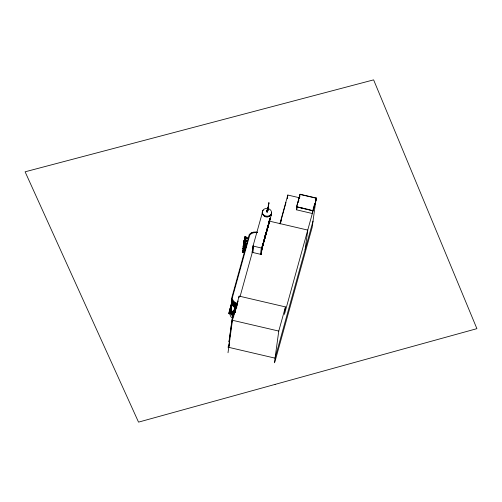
<?xml version="1.0" encoding="UTF-8"?>
<svg xmlns="http://www.w3.org/2000/svg" width="502" height="502" viewBox="0 0 502 502"><rect width="100%" height="100%" fill="white"/><g stroke="black" fill="none" stroke-linecap="round" stroke-linejoin="round"><path stroke-width="0.75" d="M237.295 304.639L236.166 304.375L236.16 304.733L237.226 304.984M244.273 252.079L244.267 252.625L246.294 237.371L248.835 237.967M246.294 237.371C247.097 239.278 243.652 239.197 244.436 237.459C246.865 236.749 244.436 240.069 245.076 237.044M267.717 209.61L267.353 212.013L267.742 209.353M268.677 202.902L269.016 203.021L268.677 202.902L267.629 210.445M269.618 221.507L269.781 220.171M270.051 218.201L261.272 250.856M230.073 313.995L228.994 313.737L229.339 311.227L232.2 300.711M233.148 316.097A7.053 5.861 7.8 0 1 230.148 311.61L230.242 311.108L230.794 311.24L230.751 311.554L229.339 311.227M234.484 313.399A7.053 5.861 7.8 0 1 230.82 308.542L231.591 302.907L232.2 302.957L232.439 301.42M232.15 301.859L231.824 301.784L231.987 300.572L232.319 300.648M231.824 301.784L232.25 299.851M232.081 300.447L232.144 300.02M232.144 300.635L232.206 300.146M235.595 306.948L233.468 305.31L232.25 302.574L231.899 302.932A6.576 5.466 7.8 0 0 234.44 307.017M231.334 310.431L231.165 311.78L231.071 311.215M232.244 303.905L232.376 301.639M234.936 306.998L233.028 305.178L232.514 303.685M231.61 311.253L231.428 312.558M232.526 304.727L232.74 302.988M232.777 302.894L232.84 302.248M232.708 304.639L232.759 304.256M232.162 311.472L231.893 313.436M232.997 305.592L233.204 303.867L232.652 302.618M233.417 305.693L233.468 305.31M232.777 312.225L232.508 314.189M233.612 306.339L233.819 304.614M233.863 304.513L233.919 303.873M313.016 221.15L275.058 358.146L228.159 347.208L228.215 346.813L228.799 346.951L229.634 343.939M233.869 306.17L233.919 305.793M228.008 352.749L232.451 320.27L239.147 296.117L285.456 306.917L284.433 314.384L316.593 198.095L300.083 194.249L296.594 206.83L313.079 210.871L316.593 198.095M233.273 314.886L233.599 312.244M234.352 307.011L234.553 305.291L233.229 303.892M234.145 313.091L234.127 310.18C235.563 311.052 235.124 309.728 234.076 310.041L233.982 310.38L234.497 310.305M234.415 307.782L234.898 307.531L234.415 307.782L234.666 306.295L235.382 307.481L234.961 306.728L235.124 306.239L235.538 306.333L235.03 306.578L235.281 305.09L235.695 305.185L235.444 306.678M233.631 314.265L233.882 312.777L233.788 313.116M235.457 309.389L234.321 309.125L234.572 307.632L235.683 307.895L235.451 308.887L234.804 308.736L234.955 307.977L235.651 308.14L235.451 308.887M233.562 315.695L233.869 313.443L232.144 319.674L229.263 340.689L229.646 339.308M233.869 314.334L234.183 312.049L235.306 312.313M242.811 249.011L243.012 248.07L242.811 249.011L243.445 249.155L243.269 250.454L243.89 250.598L244.028 250.084L243.407 249.94L243.589 248.647L243.445 249.155M245.039 242.805L245.183 242.297L245.767 242.435L245.629 242.943L245.039 242.805L245.171 241.864L244.286 242.629L243.702 242.497L244.079 240.263L244.662 240.402M234.29 311.767L233.97 311.328L233.876 311.667L234.29 311.767L234.39 311.309L235.193 311.974L234.829 311.372L235.174 311.209M234.384 311.083C234.861 311.002 234.986 310.769 234.509 310.512M234.804 307.877L234.892 307.243L235.702 308.084M242.46 252.205L242.51 251.809L243.583 252.06L243.727 251.552L242.654 251.301L242.46 252.205L244.154 252.6L244.298 252.086M242.598 251.69L242.654 251.301M244.844 248.936L245.214 246.545L244.7 249.45L244.066 249.299L243.821 250.862L242.855 250.636L242.711 251.144L243.677 251.37L242.723 250.485L244.392 250.874L244.154 252.6M245.365 244.38L245.227 244.888L243.526 244.493L243.721 243.595L244.8 243.846M243.746 243.15L243.796 242.78L245.459 243.169L245.603 242.661L243.934 242.271L243.746 243.15L244.75 243.665L243.784 243.439L243.526 244.493M243.702 242.497L244.079 240.263M234.108 313.875L234.202 313.537A7.053 5.861 7.8 0 1 230.55 308.674L231.629 304.601M235.488 309.125L234.804 308.736M234.773 308.962L234.861 308.316L235.557 308.479M242.711 251.144L243.583 252.06M242.811 250.347L242.868 249.977L244.53 250.366L244.392 250.874M243.884 242.635L243.934 242.271M235.382 307.481L235.563 306.502L235.953 306.596L235.469 306.847M235.476 307.136L235.563 306.502M245.629 242.943L246.005 240.709L245.422 240.577L244.392 241.864L244.995 238.456L244.524 240.91L243.934 240.772M235.601 307.161L235.72 306.013L234.585 305.316M235.821 305.272L235.771 305.9L236.379 306.164M235.589 308.234L234.898 308.391M235.105 312.426L233.882 311.849M235.344 310.7L236.166 304.375M245.246 240.828L245.622 238.601L245.246 240.828L244.618 240.684M244.838 248.779L244.217 248.628L244.405 247.26L243.815 247.354L244.355 247.605L244.712 246.237M244.825 244.487L245.208 246.896L244.825 244.487L244.148 244.33L243.012 246.388L244.512 246.444L244.499 247.097L243.978 246.714M238.946 297.611L239.147 296.117M262.508 245.453L261.203 254.451L252.155 252.337L253.021 246.049L262.402 212.528M253.133 245.767L252.155 252.337M252.468 251.822L252.77 249.607M252.87 252.506L253.705 246.413M256.478 232.47A7.053 5.861 7.8 0 1 257.231 232.646L257.275 232.332A7.053 5.861 7.8 0 0 249.224 234.66L231.535 298.652A7.053 5.861 7.8 0 0 237.396 304.231M261.322 248.189L260.488 254.282L260.645 253.73L261.36 253.893M261.755 249.337L262.069 247.053M267.19 211.976L268.407 207.884L267.83 207.997L266.901 211.913L267.077 210.495M261.203 254.451L262.395 245.491M267.44 209.66L267.528 208.87L267.208 209.918M262.314 247.693L262.628 245.409M267.641 208.801C267.359 207.332 269.197 207.797 268.231 208.939L267.641 208.801C267.139 207.301 269.279 207.364 268.269 208.663L267.679 208.531M262.54 246.896L262.954 243.846M262.759 246.093L263.073 243.809M262.979 245.29L263.506 241.481M263.205 244.487L263.619 241.443M269.016 203.021L267.798 209.466M263.424 243.69L263.945 239.881M267.792 210.043L267.955 209.208M263.65 242.886L264.065 239.843M264.09 241.28L264.51 238.237M264.316 240.483L264.629 238.199M264.535 239.68L265.056 235.871M264.761 238.877L265.382 234.308M264.981 238.073L265.395 235.03M265.2 237.277L265.514 234.992M265.426 236.473L265.633 234.949M265.646 235.67L266.066 232.627M265.872 234.867L266.493 230.299M266.091 234.07L266.506 231.02M266.311 233.267L266.625 230.983M266.537 232.464L266.951 229.42M266.757 231.667L267.07 229.376M266.982 230.864L267.503 227.055M267.202 230.06L267.616 227.017M267.422 229.257L267.942 225.454M267.648 228.46L268.062 225.411M267.867 227.657L268.388 223.848M268.093 226.854L268.507 223.81M268.313 226.051L268.626 223.767M268.532 225.254L269.053 221.445M268.758 224.45L269.379 219.882M268.978 223.647L269.499 219.838M269.197 222.844L269.618 219.801M269.43 222.016L269.643 220.491M269.549 221.997L270.089 218.063M261.831 249.092L271.237 215.069L270.522 214.906L271.199 215.345L271.325 214.818A4.687 3.897 7.8 0 0 271.356 213.796M287.307 198.817L287.822 195.046L299.123 197.681M274.425 362.777L278.767 331.069L285.456 306.917M312.796 210.482L312.382 213.519L296.6 209.842L297.015 206.805M296.569 207.019L300.083 194.249M305.109 249.695L307.789 230.092L270.371 221.363M266.744 211.875C267.604 207.012 269.248 206.309 267.353 212.013M266.901 211.913L267.139 210.212M267.177 210.457L267.315 209.867M245.71 237.779L244.399 237.32C244.436 235.545 247.354 236.85 246.212 238.105M243.784 243.439L243.922 242.93L243.734 243.79L244.656 244.355L243.583 244.104M244.392 241.864L245.422 240.577M244.286 242.629L244.43 242.121L243.84 241.983M242.861 248.314L243.583 247.222L242.861 248.314L243.564 248.477L244.311 247.932M243.012 246.388L244.148 244.33M243.665 246.538L243.809 246.024L243.156 245.873M242.673 250.856L242.868 249.977M243.985 245.936L244.129 245.422L244.568 245.528L244.43 246.036L243.985 245.936L244.292 245.371L244.43 246.036M243.89 247.185L244.035 246.67M243.269 250.454L243.407 249.94M246.005 240.709L245.861 241.224L245.283 241.085M244.217 248.628L244.355 248.12L244.982 248.264M243.633 251.722L243.771 251.213M232.175 301.2L229.213 312.112L230.299 312.363M232.351 301.093L229.157 312.551L230.236 312.802M232.2 301.777L229.031 313.436L230.117 313.687M228.994 313.737L230.65 307.757M231.064 306.264L232.1 302.524M232.25 302.574L232.652 301.125M230.82 308.548L231.648 305.555M230.864 308.868L230.192 311.29A7.053 5.861 7.8 0 0 233.85 316.147M230.148 311.61L231.234 307.688M231.083 308.918L230.418 311.478A7.053 5.861 7.8 0 0 233.424 315.965M230.794 311.24L231.209 309.747M234.666 306.295L234.961 306.728M234.572 307.632L234.478 307.977L235.576 308.31M235.281 305.09L235.187 305.429L235.695 305.185M234.321 309.125L234.415 308.78M234.127 310.18L234.032 310.525L235.2 311.02M236.178 304.639C235.595 302.009 234.334 306.408 235.896 304.281C234.026 303.271 235.407 306.797 236.222 304.733C234.403 304.701 236.486 303.741 235.802 304.62C234.861 303.917 235.494 305.925 236.222 304.733M233.844 312.131L233.976 311.51L235.237 311.798M233.982 310.38L234.735 309.012L235.187 309.119L235.438 310.725M234.403 310.481L234.591 309.966M234.616 310.079L234.917 309.364L235.005 309.809M234.183 312.049L231.968 320.044L228.95 342.082L229.753 339.176M234.917 309.364L234.911 310.148M235.306 307.99L235.796 307.745M234.748 310.958L234.848 310.619M234.967 310.418L235.061 310.079M234.923 312.225L237.797 301.859M235.011 312.075L237.622 302.656M240.201 296.086L252.261 252.569M228.159 347.208L229.621 341.95M261.818 247.643L262.929 243.395M264.322 238.619L265.433 234.371M266.405 231.102L267.93 225.348M268.903 222.079L269.944 218.32M262.377 245.88L264.46 238.362M264.88 236.856L266.964 229.339M267.378 227.833L268.005 225.58M268.419 224.074L269.461 220.315M261.824 248.371L269.95 219.041M261.322 251.276L269.681 221.012M279.909 223.591L287.822 195.046M280.103 223.942L285.989 202.482M280.743 222.254L281.365 220.02M298.263 202.312L298.885 200.066M299.299 198.572L299.92 196.326M296.6 209.842L296.952 208.562M313.003 209.736L314.666 203.749M315.494 200.75L316.116 198.503L312.169 227.324L274.839 362.061M234.076 310.041L234.735 309.012M244.399 237.32C245.924 235.902 246.921 239.492 248.691 238.475M243.702 247.969L244.11 247.517M246.118 238.18L245.698 238.318M244.292 237.967L244.857 237.954M235.896 304.281L236.273 304.294M244.179 246.3L243.376 246.451L243.752 247.197M237.565 303.453L237.364 303.409A7.053 5.861 7.8 0 1 232.263 298.012L249.651 235.25L251.144 233.825A7.047 5.855 7.8 0 1 256.949 232.74M300.052 194.443L316.567 198.29M298.521 207.157L305.285 208.732M306.785 209.083L309.79 209.786M296.594 206.83L313.104 210.677M267.447 210.225L268.037 210.357M267.409 210.495L267.999 210.633M244.857 238.965L245.478 239.109M245.88 240.358L247.787 240.797M245.873 240.897L247.681 241.318M245.472 243.338L247.379 243.784M245.465 243.884L246.67 244.16M261.467 247.712L262.182 247.875M253.021 246.049L262.069 248.157M244.003 244.844L244.687 245.001M245.064 246.325L246.338 246.62M244.568 246.752L246.262 247.147M245.076 247.053C244.455 246.294 242.34 246.896 243.614 247.706M243.639 248.22L244.901 248.515M242.868 248.584L244.763 249.023M237.998 301.118L238.387 301.206M231.974 301.231L232.3 301.307M235.884 306.722L236.957 306.973M234.836 308.498L235.482 308.648M234.867 308.617L235.582 308.786M231.196 308.303L230.864 308.228A7.053 5.861 7.8 0 0 233.869 312.715M234.641 309.351L235.093 309.458M234.823 311.529L235.294 311.635M233.938 311.792L234.359 311.886M229.276 311.667L230.355 311.924M229.094 312.991L230.18 313.248M232.451 320.27L278.767 331.069M234.817 310.343L235.193 310.5M245.265 238.262L244.436 237.459M235.752 306.032L236.36 306.295M235.777 304.896L236.128 305.072M235.739 305.881L234.603 305.185L234.654 304.551L235.218 304.94M234.572 305.16L233.242 303.76M233.361 302.737L233.75 303.252M232.991 302.58L233.311 303.12M232.903 303.189L233.223 303.729M232.74 302.009L232.57 301.426L232.639 302.75M232.288 303.484L232.457 304.068M269.474 220.303L269.643 221.156M269.405 220.798L269.574 221.646M234.258 313.21A7.053 5.861 7.8 0 1 230.594 308.36M236.549 305.856A6.576 5.466 7.8 0 1 232.263 301.457M235.959 305.229A6.576 5.466 7.8 0 1 234.252 304.174M233.775 303.735A6.576 5.466 7.8 0 1 232.47 301.646M234.497 306.634A6.576 5.466 7.8 0 1 231.949 302.549M234.597 307.393A7.053 5.861 7.8 0 1 231.591 302.907M237.032 305.869A7.053 5.861 7.8 0 1 231.924 300.466M233.806 315.25A6.451 5.365 7.8 0 1 231.158 311.742M233.468 315.645A7.053 5.861 7.8 0 1 230.462 311.158L230.035 314.271A7.053 5.861 7.8 0 0 232.426 318.331M256.61 232.181A7.223 5.999 7.8 0 1 257.382 232.144M271.519 212.622A4.687 3.897 7.8 0 1 265.552 216.531A4.687 3.897 7.8 0 1 263.236 210.238M269.969 215.364A3.577 2.974 7.8 0 1 266.618 216.996A3.577 2.974 7.8 0 1 263.381 214.95M237.44 303.911A7.053 5.861 7.8 0 1 231.579 298.339M250.667 233.549A7.053 5.861 7.8 0 1 251.954 232.872M252.657 232.633A7.053 5.861 7.8 0 1 253.397 232.457M275.102 384.394L138.533 422.132L25.1 171.809L373.62 79.868L476.9 328.659L275.102 384.394M264.008 215.239A4.687 3.897 7.8 0 0 271.557 213.124A4.687 3.897 7.8 0 0 265.263 208.606A4.687 3.897 7.8 0 0 264.008 215.239"/></g></svg>
